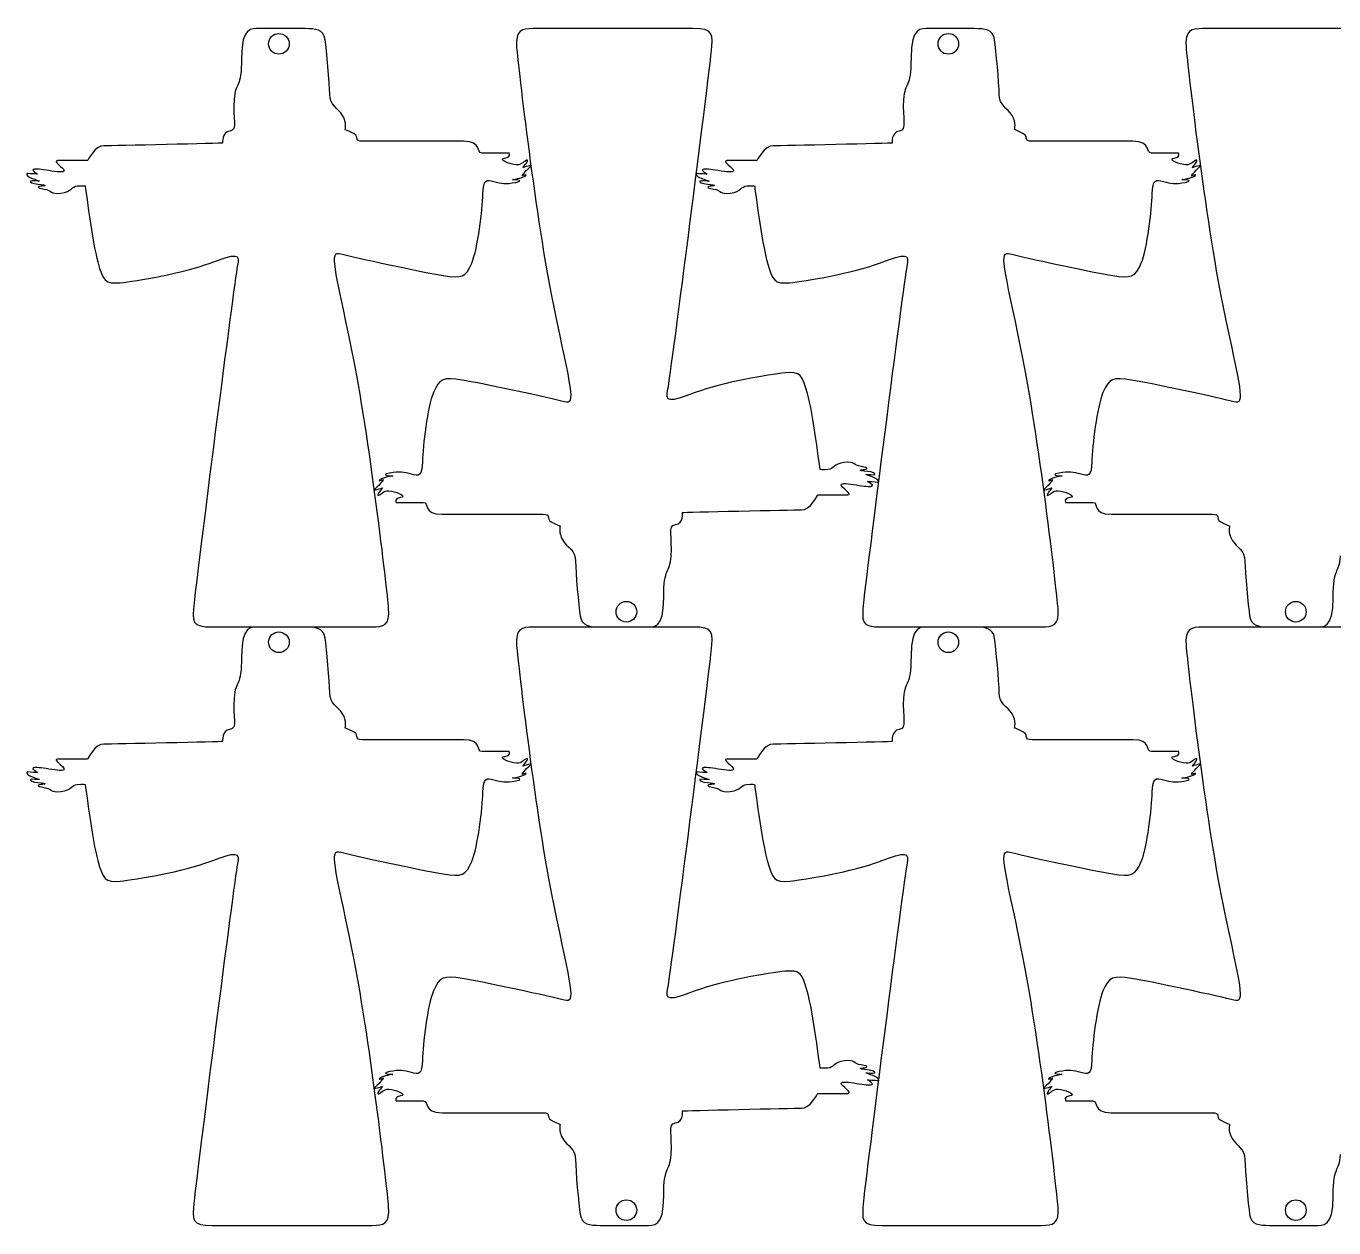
# Model space of a CAD drawing. Extents: x -1 to 3386, y 281 to 1704.
# Drawn here: x -1 to 1547, y 281 to 1704 of the extents above; entities that cross this region are included whole.
import ezdxf

# ---------------------------------------------------------------- set-up
doc = ezdxf.new("R2010")
doc.units = 0
doc.layers.add('H0108_Printing_16_02', color=7, linetype='CONTINUOUS')

msp = doc.modelspace()

# ---------------------------------------------------------------- linework, layer by layer
at = {"layer": 'H0108_Printing_16_02', "color": 1}
for points in [[(329.476292, 1700.610757), (275.837293, 1700.610757)], [(788.45738, 1700.664657), (599.663385, 1700.664657)], [(1121.717872, 1700.610757), (1068.078873, 1700.610757)], [(1580.69906, 1700.664657), (1391.905065, 1700.664657)], [(516.863287, 1567.274761), (397.47629, 1567.274761)], [(1309.104867, 1567.274761), (1189.71787, 1567.274761)], [(570.924286, 1553.194761), (538.825287, 1553.194761)], [(1363.165866, 1553.194761), (1331.066867, 1553.194761)], [(71.837298, 1544.323761), (36.359299, 1544.323761)], [(864.078878, 1544.323761), (828.600879, 1544.323761)], [(936.283377, 1148.594671), (971.761376, 1148.594671)], [(437.196389, 1139.723672), (469.295388, 1139.723672)], [(1229.437069, 1139.723672), (1261.537068, 1139.723672)], [(491.257388, 1125.643672), (610.644385, 1125.643672)], [(1283.499068, 1125.643672), (1402.886065, 1125.643672)], [(219.663295, 992.253775), (408.45729, 992.253775)], [(329.476292, 992.199275), (275.837293, 992.199275)], [(788.45738, 992.253275), (599.663385, 992.253275)], [(678.644383, 992.307675), (732.283382, 992.307675)], [(1011.904875, 992.253775), (1200.69887, 992.253775)], [(1121.717872, 992.199275), (1068.078873, 992.199275)], [(1580.69906, 992.253275), (1391.905065, 992.253275)], [(1470.886063, 992.307675), (1524.525062, 992.307675)], [(516.863287, 858.863279), (397.47629, 858.863279)], [(1309.104867, 858.863279), (1189.71787, 858.863279)], [(71.837298, 835.912279), (36.359299, 835.912279)], [(570.924286, 844.783279), (538.825287, 844.783279)], [(864.078878, 835.912279), (828.600879, 835.912279)], [(1363.165866, 844.783279), (1331.066867, 844.783279)], [(936.283377, 440.183289), (971.761376, 440.183289)], [(437.196389, 431.312289), (469.295388, 431.312289)], [(1229.437069, 431.312289), (1261.537068, 431.312289)], [(491.257388, 417.23329), (610.644385, 417.23329)], [(1283.499068, 417.23329), (1402.886065, 417.23329)], [(219.663295, 283.842293), (408.45729, 283.842293)], [(678.644383, 283.896293), (732.283382, 283.896293)], [(1011.904875, 283.842293), (1200.69887, 283.842293)], [(1470.886063, 283.896293), (1524.525062, 283.896293)]]:
    msp.add_lwpolyline(points, dxfattribs=at)
for points in [[(298.428293, 1694.842758)], [(1090.669873, 1694.842758)], [(587.046285, 1535.896762)], [(1379.287866, 1535.896762)], [(421.075389, 1157.021671)], [(1213.31607, 1157.021671)], [(709.692382, 998.075675)], [(1501.934062, 998.075675)], [(298.428293, 986.431275)], [(1090.669873, 986.431275)], [(587.046285, 827.485279)], [(1379.287866, 827.485279)], [(421.075389, 448.610289)], [(1213.31607, 448.610289)], [(709.692382, 289.664293)], [(1501.934062, 289.664293)]]:
    msp.add_lwpolyline(points, close=True, dxfattribs=at)
for points in [[(275.837293, 1700.610757), (266.122293, 1700.610757), (254.296294, 1703.566757), (254.296294, 1665.973758)], [(1068.078873, 1700.610757), (1058.363874, 1700.610757), (1046.537874, 1703.566757), (1046.537874, 1665.973758)], [(286.208293, 1682.622758), (286.208293, 1689.371758), (291.679293, 1694.842758), (298.428293, 1694.842758)], [(298.428293, 1694.842758), (305.177292, 1694.842758), (310.648292, 1689.371758), (310.648292, 1682.622758)], [(353.128291, 1687.515758), (351.439291, 1699.765758), (341.724291, 1700.610757), (329.476292, 1700.610757)], [(358.619291, 1622.889759), (358.619291, 1636.405759), (354.818291, 1675.266758), (353.128291, 1687.515758)], [(599.663385, 1700.664657), (585.725385, 1700.664657), (578.123386, 1698.975658), (579.812386, 1678.277658)], [(809.99838, 1671.519658), (812.10938, 1695.173658), (813.37738, 1700.664657), (788.45738, 1700.664657)], [(1078.449873, 1682.622758), (1078.449873, 1689.371758), (1083.920873, 1694.842758), (1090.669873, 1694.842758)], [(1090.669873, 1694.842758), (1097.418873, 1694.842758), (1102.889872, 1689.371758), (1102.889872, 1682.622758)], [(1145.369871, 1687.515758), (1143.680871, 1699.765758), (1133.966872, 1700.610757), (1121.717872, 1700.610757)], [(1150.860871, 1622.889759), (1150.860871, 1636.405759), (1147.059871, 1675.266758), (1145.369871, 1687.515758)], [(1391.905065, 1700.664657), (1377.967066, 1700.664657), (1370.365066, 1698.975658), (1372.054066, 1678.277658)], [(298.428293, 1670.401758), (291.679293, 1670.401758), (286.208293, 1675.873758), (286.208293, 1682.622758)], [(310.648292, 1682.622758), (310.648292, 1675.873758), (305.177292, 1670.401758), (298.428293, 1670.401758)], [(579.812386, 1678.277658), (581.501385, 1657.580659), (602.619385, 1472.993663), (623.315384, 1372.886666)], [(758.892381, 1274.045668), (762.271381, 1290.096668), (807.88638, 1647.865659), (809.99838, 1671.519658)], [(1090.669873, 1670.401758), (1083.920873, 1670.401758), (1078.449873, 1675.873758), (1078.449873, 1682.622758)], [(1102.889872, 1682.622758), (1102.889872, 1675.873758), (1097.418873, 1670.401758), (1090.669873, 1670.401758)], [(1372.054066, 1678.277658), (1373.743066, 1657.580659), (1394.861065, 1472.993663), (1415.557065, 1372.886666)], [(254.296294, 1665.973758), (254.296294, 1628.380759), (247.116294, 1638.940759), (245.427294, 1616.55376)], [(1046.537874, 1665.973758), (1046.537874, 1628.380759), (1039.357874, 1638.940759), (1037.668874, 1616.55376)], [(245.427294, 1616.55376), (243.737294, 1594.16676), (250.073294, 1580.64976), (240.358294, 1579.382761)], [(373.824291, 1597.96776), (368.333291, 1606.83876), (358.619291, 1609.37276), (358.619291, 1622.889759)], [(1037.668874, 1616.55376), (1035.978874, 1594.16676), (1042.314874, 1580.64976), (1032.599874, 1579.382761)], [(1166.065871, 1597.96776), (1160.574871, 1606.83876), (1150.860871, 1609.37276), (1150.860871, 1622.889759)], [(376.780291, 1581.07276), (376.780291, 1581.07276), (379.314291, 1589.09776), (373.824291, 1597.96776)], [(1169.021871, 1581.07276), (1169.021871, 1581.07276), (1171.555871, 1589.09776), (1166.065871, 1597.96776)], [(240.358294, 1579.382761), (230.644294, 1578.115761), (231.911294, 1565.021761), (231.911294, 1565.021761)], [(387.33929, 1576.003761), (380.15929, 1580.22776), (376.780291, 1581.07276), (376.780291, 1581.07276)], [(1032.599874, 1579.382761), (1022.885874, 1578.115761), (1024.152874, 1565.021761), (1024.152874, 1565.021761)], [(1179.580871, 1576.003761), (1172.400871, 1580.22776), (1169.021871, 1581.07276), (1169.021871, 1581.07276)], [(231.911294, 1565.021761), (231.911294, 1565.021761), (101.402297, 1561.642761), (91.266298, 1562.064761)], [(397.47629, 1567.274761), (386.21329, 1567.274761), (394.51929, 1571.779761), (387.33929, 1576.003761)], [(538.825287, 1553.194761), (531.505287, 1553.194761), (539.388287, 1567.274761), (516.863287, 1567.274761)], [(1024.152874, 1565.021761), (1024.152874, 1565.021761), (893.643878, 1561.642761), (883.507878, 1562.064761)], [(1189.71787, 1567.274761), (1178.454871, 1567.274761), (1186.76087, 1571.779761), (1179.580871, 1576.003761)], [(1331.066867, 1553.194761), (1323.746867, 1553.194761), (1331.630867, 1567.274761), (1309.104867, 1567.274761)], [(91.266298, 1562.064761), (81.129298, 1562.486761), (71.837298, 1544.323761), (71.837298, 1544.323761)], [(565.856286, 1547.280761), (573.459286, 1548.125761), (570.924286, 1553.194761), (570.924286, 1553.194761)], [(883.507878, 1562.064761), (873.370878, 1562.486761), (864.078878, 1544.323761), (864.078878, 1544.323761)], [(1358.097866, 1547.280761), (1365.700866, 1548.125761), (1363.165866, 1553.194761), (1363.165866, 1553.194761)], [(7.7793, 1534.045762), (4.6823, 1533.482762), (12.9483, 1528.359762), (12.9483, 1528.359762)], [(26.222299, 1532.496762), (16.9303, 1534.186762), (10.8763, 1534.608762), (7.7793, 1534.045762)], [(44.384299, 1532.496762), (44.384299, 1529.962762), (35.514299, 1530.807762), (26.222299, 1532.496762)], [(36.359299, 1544.323761), (29.601299, 1544.323761), (44.384299, 1535.031762), (44.384299, 1532.496762)], [(576.556286, 1539.677762), (567.827286, 1541.367761), (558.254286, 1546.435761), (565.856286, 1547.280761)], [(591.479285, 1544.746761), (586.974285, 1542.775761), (585.285285, 1537.987762), (576.556286, 1539.677762)], [(586.130285, 1526.160762), (586.130285, 1526.160762), (589.763285, 1532.033762), (595.394285, 1536.539762)], [(587.046285, 1535.896762), (587.046285, 1535.896762), (595.985285, 1546.717761), (591.479285, 1544.746761)], [(595.394285, 1536.539762), (601.026285, 1541.044761), (587.046285, 1535.896762), (587.046285, 1535.896762)], [(800.02088, 1534.045762), (796.92388, 1533.482762), (805.18988, 1528.359762), (805.18988, 1528.359762)], [(818.46388, 1532.496762), (809.17188, 1534.186762), (803.11788, 1534.608762), (800.02088, 1534.045762)], [(836.625879, 1532.496762), (836.625879, 1529.962762), (827.755879, 1530.807762), (818.46388, 1532.496762)], [(828.600879, 1544.323761), (821.842879, 1544.323761), (836.625879, 1535.031762), (836.625879, 1532.496762)], [(1368.797866, 1539.677762), (1360.068866, 1541.367761), (1350.495866, 1546.435761), (1358.097866, 1547.280761)], [(1383.721865, 1544.746761), (1379.215866, 1542.775761), (1377.526866, 1537.987762), (1368.797866, 1539.677762)], [(1378.371866, 1526.160762), (1378.371866, 1526.160762), (1382.004865, 1532.033762), (1387.635865, 1536.539762)], [(1379.287866, 1535.896762), (1379.287866, 1535.896762), (1388.226865, 1546.717761), (1383.721865, 1544.746761)], [(1387.635865, 1536.539762), (1393.267865, 1541.044761), (1379.287866, 1535.896762), (1379.287866, 1535.896762)], [(1.3033, 1529.258762), (-0.6677, 1529.821762), (-0.3857, 1526.160762), (3.8373, 1524.471762)], [(12.9483, 1528.359762), (12.9483, 1528.359762), (3.2743, 1528.695762), (1.3033, 1529.258762)], [(6.3713, 1520.528762), (2.7113, 1520.810762), (3.8373, 1517.994762), (9.1873, 1517.149762)], [(3.8373, 1524.471762), (8.0613, 1522.781762), (11.1583, 1521.655762), (14.5373, 1520.528762)], [(14.5373, 1520.528762), (17.9163, 1519.402762), (10.0323, 1520.247762), (6.3713, 1520.528762)], [(9.1873, 1517.149762), (14.5373, 1516.305762), (21.013299, 1515.460762), (21.013299, 1515.460762)], [(539.811287, 1504.618762), (540.233286, 1522.359762), (544.035286, 1522.359762), (552.904286, 1519.824762)], [(552.904286, 1519.824762), (561.773286, 1517.290762), (566.496286, 1516.279762), (578.972286, 1518.647762)], [(574.867286, 1521.936762), (574.867286, 1521.936762), (586.276285, 1523.459762), (589.706285, 1525.987762)], [(578.972286, 1518.647762), (591.541285, 1521.032762), (574.867286, 1521.936762), (574.867286, 1521.936762)], [(589.706285, 1525.987762), (594.108285, 1529.231762), (586.130285, 1526.160762), (586.130285, 1526.160762)], [(793.54488, 1529.258762), (791.57388, 1529.821762), (791.85588, 1526.160762), (796.07888, 1524.471762)], [(805.18988, 1528.359762), (805.18988, 1528.359762), (795.51588, 1528.695762), (793.54488, 1529.258762)], [(798.61288, 1520.528762), (794.95288, 1520.810762), (796.07888, 1517.994762), (801.42888, 1517.149762)], [(796.07888, 1524.471762), (800.30288, 1522.781762), (803.39988, 1521.655762), (806.77888, 1520.528762)], [(806.77888, 1520.528762), (810.15788, 1519.402762), (802.27388, 1520.247762), (798.61288, 1520.528762)], [(801.42888, 1517.149762), (806.77888, 1516.305762), (813.25488, 1515.460762), (813.25488, 1515.460762)], [(1332.052867, 1504.618762), (1332.474867, 1522.359762), (1336.276867, 1522.359762), (1345.145866, 1519.824762)], [(1345.145866, 1519.824762), (1354.014866, 1517.290762), (1358.737866, 1516.279762), (1371.213866, 1518.647762)], [(1367.108866, 1521.936762), (1367.108866, 1521.936762), (1378.517866, 1523.459762), (1381.947865, 1525.987762)], [(1371.213866, 1518.647762), (1383.782865, 1521.032762), (1367.108866, 1521.936762), (1367.108866, 1521.936762)], [(1381.947865, 1525.987762), (1386.349865, 1529.231762), (1378.371866, 1526.160762), (1378.371866, 1526.160762)], [(18.3333, 1514.230762), (13.2653, 1514.230762), (10.3823, 1512.126762), (20.519299, 1510.718762)], [(21.013299, 1515.460762), (21.013299, 1515.460762), (23.401299, 1514.230762), (18.3333, 1514.230762)], [(20.519299, 1510.718762), (30.655299, 1509.310762), (27.208299, 1504.196762), (40.442299, 1505.885762)], [(40.442299, 1505.885762), (53.676299, 1507.575762), (53.112299, 1514.052762), (59.870299, 1514.333762)], [(59.870299, 1514.333762), (66.628298, 1514.615762), (69.162298, 1514.333762), (69.162298, 1514.333762)], [(69.162298, 1514.333762), (69.162298, 1514.333762), (77.750298, 1446.750764), (84.086298, 1424.363764)], [(526.718287, 1423.096764), (533.898287, 1439.992764), (539.388287, 1486.878763), (539.811287, 1504.618762)], [(810.57488, 1514.230762), (805.50688, 1514.230762), (802.62388, 1512.126762), (812.76088, 1510.718762)], [(813.25488, 1515.460762), (813.25488, 1515.460762), (815.64288, 1514.230762), (810.57488, 1514.230762)], [(812.76088, 1510.718762), (822.896879, 1509.310762), (819.44988, 1504.196762), (832.683879, 1505.885762)], [(832.683879, 1505.885762), (845.917879, 1507.575762), (845.353879, 1514.052762), (852.111879, 1514.333762)], [(852.111879, 1514.333762), (858.869879, 1514.615762), (861.403878, 1514.333762), (861.403878, 1514.333762)], [(861.403878, 1514.333762), (861.403878, 1514.333762), (869.991878, 1446.750764), (876.327878, 1424.363764)], [(1318.959867, 1423.096764), (1326.139867, 1439.992764), (1331.630867, 1486.878763), (1332.052867, 1504.618762)], [(84.086298, 1424.363764), (90.421298, 1401.976765), (92.533298, 1398.175765), (110.694297, 1399.864765)], [(217.129295, 1423.096764), (248.806294, 1434.923764), (252.607294, 1434.923764), (249.228294, 1418.872765)], [(384.80529, 1320.031767), (364.110291, 1420.139764), (357.774291, 1437.880764), (371.712291, 1434.078764)], [(371.712291, 1434.078764), (385.65029, 1430.277764), (470.966288, 1411.691765), (492.929288, 1408.312765)], [(876.327878, 1424.363764), (882.662878, 1401.976765), (884.774878, 1398.175765), (902.935877, 1399.864765)], [(1009.370875, 1423.096764), (1041.047874, 1434.923764), (1044.848874, 1434.923764), (1041.469874, 1418.872765)], [(1177.046871, 1320.031767), (1156.351871, 1420.139764), (1150.015871, 1437.880764), (1163.953871, 1434.078764)], [(1163.953871, 1434.078764), (1177.891871, 1430.277764), (1263.207868, 1411.691765), (1285.170868, 1408.312765)], [(110.694297, 1399.864765), (128.856297, 1401.554765), (185.452295, 1411.269765), (217.129295, 1423.096764)], [(249.228294, 1418.872765), (245.849294, 1402.821765), (200.234295, 1045.052774), (198.123295, 1021.398774)], [(492.929288, 1408.312765), (514.892287, 1404.933765), (519.538287, 1406.200765), (526.718287, 1423.096764)], [(902.935877, 1399.864765), (921.097877, 1401.554765), (977.693876, 1411.269765), (1009.370875, 1423.096764)], [(1041.469874, 1418.872765), (1038.090874, 1402.821765), (992.475875, 1045.052774), (990.364875, 1021.398774)], [(1285.170868, 1408.312765), (1307.133867, 1404.933765), (1311.779867, 1406.200765), (1318.959867, 1423.096764)], [(623.315384, 1372.886666), (644.010384, 1272.778668), (650.346384, 1255.037669), (636.408384, 1258.839669)], [(1415.557065, 1372.886666), (1436.252064, 1272.778668), (1442.588064, 1255.037669), (1428.650064, 1258.839669)], [(428.308289, 1014.640775), (426.619289, 1035.337774), (405.50129, 1219.92477), (384.80529, 1320.031767)], [(1220.549869, 1014.640775), (1218.86087, 1035.337774), (1197.74287, 1219.92477), (1177.046871, 1320.031767)], [(515.191387, 1284.605668), (493.228388, 1287.984668), (488.582388, 1286.717668), (481.402388, 1269.821668)], [(636.408384, 1258.839669), (622.470384, 1262.640668), (537.154387, 1281.226668), (515.191387, 1284.605668)], [(897.426378, 1293.053668), (879.264378, 1291.363668), (822.668379, 1281.648668), (790.99138, 1269.821668)], [(924.034377, 1268.554668), (917.699377, 1290.941668), (915.587377, 1294.742668), (897.426378, 1293.053668)], [(1307.433067, 1284.605668), (1285.470068, 1287.984668), (1280.824068, 1286.717668), (1273.644068, 1269.821668)], [(1428.650064, 1258.839669), (1414.712065, 1262.640668), (1329.396067, 1281.226668), (1307.433067, 1284.605668)], [(481.402388, 1269.821668), (474.222388, 1252.925669), (468.732388, 1206.03967), (468.309388, 1188.29967)], [(790.99138, 1269.821668), (759.314381, 1257.994669), (755.513381, 1257.994669), (758.892381, 1274.045668)], [(1273.644068, 1269.821668), (1266.464068, 1252.925669), (1260.973068, 1206.03967), (1260.551068, 1188.29967)], [(938.958377, 1178.584671), (938.958377, 1178.584671), (930.370377, 1246.167669), (924.034377, 1268.554668)], [(455.216389, 1173.093671), (446.347389, 1175.627671), (441.624389, 1176.638671), (429.148389, 1174.270671)], [(468.309388, 1188.29967), (467.887388, 1170.558671), (464.086388, 1170.558671), (455.216389, 1173.093671)], [(948.250376, 1178.584671), (941.492376, 1178.302671), (938.958377, 1178.584671), (938.958377, 1178.584671)], [(967.678376, 1187.03267), (954.444376, 1185.34267), (955.008376, 1178.865671), (948.250376, 1178.584671)], [(987.601375, 1182.20067), (977.465376, 1183.60767), (980.912375, 1188.72167), (967.678376, 1187.03267)], [(987.107375, 1177.457671), (987.107375, 1177.457671), (984.719375, 1178.687671), (989.787375, 1178.687671)], [(998.933375, 1175.768671), (993.583375, 1176.612671), (987.107375, 1177.457671), (987.107375, 1177.457671)], [(989.787375, 1178.687671), (994.855375, 1178.687671), (997.738375, 1180.79267), (987.601375, 1182.20067)], [(1247.458069, 1173.093671), (1238.588069, 1175.627671), (1233.866069, 1176.638671), (1221.390069, 1174.270671)], [(1260.551068, 1188.29967), (1260.129068, 1170.558671), (1256.327069, 1170.558671), (1247.458069, 1173.093671)], [(421.991389, 1166.757671), (421.991389, 1166.757671), (418.35739, 1160.884671), (412.72639, 1156.378671)], [(418.41439, 1166.930671), (414.01239, 1163.686671), (421.991389, 1166.757671), (421.991389, 1166.757671)], [(429.148389, 1174.270671), (416.57939, 1171.885671), (433.253389, 1170.981671), (433.253389, 1170.981671)], [(433.253389, 1170.981671), (433.253389, 1170.981671), (421.844389, 1169.458671), (418.41439, 1166.930671)], [(963.736376, 1160.421671), (963.736376, 1162.955671), (972.606376, 1162.110671), (981.898375, 1160.421671)], [(993.583375, 1172.389671), (990.204375, 1173.515671), (998.088375, 1172.670671), (1001.749375, 1172.389671)], [(1004.283375, 1168.446671), (1000.059375, 1170.136671), (996.962375, 1171.262671), (993.583375, 1172.389671)], [(1000.341375, 1158.872671), (1003.438375, 1159.435671), (995.173375, 1164.558671), (995.173375, 1164.558671)], [(995.173375, 1164.558671), (995.173375, 1164.558671), (1004.846375, 1164.222671), (1006.817375, 1163.659671)], [(1001.749375, 1172.389671), (1005.409375, 1172.107671), (1004.283375, 1174.923671), (998.933375, 1175.768671)], [(1006.817375, 1163.659671), (1008.788375, 1163.096671), (1008.506375, 1166.757671), (1004.283375, 1168.446671)], [(1214.23207, 1166.757671), (1214.23207, 1166.757671), (1210.59907, 1160.884671), (1204.96807, 1156.378671)], [(1210.65607, 1166.930671), (1206.25407, 1163.686671), (1214.23207, 1166.757671), (1214.23207, 1166.757671)], [(1221.390069, 1174.270671), (1208.82107, 1171.885671), (1225.495069, 1170.981671), (1225.495069, 1170.981671)], [(1225.495069, 1170.981671), (1225.495069, 1170.981671), (1214.08607, 1169.458671), (1210.65607, 1166.930671)], [(412.72639, 1156.378671), (407.09439, 1151.873671), (421.075389, 1157.021671), (421.075389, 1157.021671)], [(421.075389, 1157.021671), (421.075389, 1157.021671), (412.13539, 1146.200671), (416.64139, 1148.171671)], [(416.64139, 1148.171671), (421.146389, 1150.143671), (422.835389, 1154.930671), (431.564389, 1153.240671)], [(431.564389, 1153.240671), (440.293389, 1151.550671), (449.866389, 1146.482671), (442.264389, 1145.637671)], [(442.264389, 1145.637671), (434.661389, 1144.792671), (437.196389, 1139.723672), (437.196389, 1139.723672)], [(916.854377, 1130.853672), (926.991377, 1130.431672), (936.283377, 1148.594671), (936.283377, 1148.594671)], [(971.761376, 1148.594671), (978.519376, 1148.594671), (963.736376, 1157.886671), (963.736376, 1160.421671)], [(981.898375, 1160.421671), (991.190375, 1158.731671), (997.244375, 1158.309671), (1000.341375, 1158.872671)], [(1204.96807, 1156.378671), (1199.33607, 1151.873671), (1213.31607, 1157.021671), (1213.31607, 1157.021671)], [(1213.31607, 1157.021671), (1213.31607, 1157.021671), (1204.37707, 1146.200671), (1208.88207, 1148.171671)], [(1208.88207, 1148.171671), (1213.38807, 1150.143671), (1215.07707, 1154.930671), (1223.806069, 1153.240671)], [(1223.806069, 1153.240671), (1232.535069, 1151.550671), (1242.108069, 1146.482671), (1234.506069, 1145.637671)], [(1234.506069, 1145.637671), (1226.903069, 1144.792671), (1229.437069, 1139.723672), (1229.437069, 1139.723672)], [(469.295388, 1139.723672), (476.616388, 1139.723672), (468.732388, 1125.643672), (491.257388, 1125.643672)], [(776.209381, 1127.896672), (776.209381, 1127.896672), (906.718377, 1131.276672), (916.854377, 1130.853672)], [(1261.537068, 1139.723672), (1268.857068, 1139.723672), (1260.973068, 1125.643672), (1283.499068, 1125.643672)], [(610.644385, 1125.643672), (621.907384, 1125.643672), (613.601385, 1121.138672), (620.781384, 1116.914672)], [(620.781384, 1116.914672), (627.961384, 1112.690672), (631.340384, 1111.845672), (631.340384, 1111.845672)], [(767.762381, 1113.535672), (777.476381, 1114.802672), (776.209381, 1127.896672), (776.209381, 1127.896672)], [(1402.886065, 1125.643672), (1414.149065, 1125.643672), (1405.843065, 1121.138672), (1413.023065, 1116.914672)], [(1413.023065, 1116.914672), (1420.203064, 1112.690672), (1423.582064, 1111.845672), (1423.582064, 1111.845672)], [(631.340384, 1111.845672), (631.340384, 1111.845672), (628.806384, 1103.820672), (634.296384, 1094.950673)], [(762.693381, 1076.364673), (764.383381, 1098.751673), (758.047381, 1112.268672), (767.762381, 1113.535672)], [(1423.582064, 1111.845672), (1423.582064, 1111.845672), (1421.048064, 1103.820672), (1426.538064, 1094.950673)], [(634.296384, 1094.950673), (639.787384, 1086.079673), (649.501384, 1083.545673), (649.501384, 1070.028673)], [(1426.538064, 1094.950673), (1432.029064, 1086.079673), (1441.743064, 1083.545673), (1441.743064, 1070.028673)], [(649.501384, 1070.028673), (649.501384, 1056.512674), (653.302384, 1017.651675), (654.992384, 1005.402675)], [(753.824381, 1026.944674), (753.824381, 1064.537673), (761.004381, 1053.977674), (762.693381, 1076.364673)], [(1441.743064, 1070.028673), (1441.743064, 1056.512674), (1445.544064, 1017.651675), (1447.234064, 1005.402675)], [(1546.066061, 1026.944674), (1546.066061, 1064.537673), (1553.246061, 1053.977674), (1554.935061, 1076.364673)], [(697.472383, 1010.295675), (697.472383, 1017.044675), (702.943382, 1022.516674), (709.692382, 1022.516674)], [(709.692382, 1022.516674), (716.441382, 1022.516674), (721.912382, 1017.044675), (721.912382, 1010.295675)], [(732.283382, 992.307675), (741.998381, 992.307675), (753.824381, 989.351675), (753.824381, 1026.944674)], [(1489.714063, 1010.295675), (1489.714063, 1017.044675), (1495.185063, 1022.516674), (1501.934062, 1022.516674)], [(1501.934062, 1022.516674), (1508.683062, 1022.516674), (1514.154062, 1017.044675), (1514.154062, 1010.295675)], [(1524.525062, 992.307675), (1534.240062, 992.307675), (1546.066061, 989.351675), (1546.066061, 1026.944674)], [(198.123295, 1021.398774), (196.011295, 997.744775), (194.744295, 992.253775), (219.663295, 992.253775)], [(408.45729, 992.253775), (422.395289, 992.253775), (429.997289, 993.942775), (428.308289, 1014.640775)], [(709.692382, 998.075675), (702.943382, 998.075675), (697.472383, 1003.546675), (697.472383, 1010.295675)], [(721.912382, 1010.295675), (721.912382, 1003.546675), (716.441382, 998.075675), (709.692382, 998.075675)], [(990.364875, 1021.398774), (988.252875, 997.744775), (986.985875, 992.253775), (1011.904875, 992.253775)], [(1200.69887, 992.253775), (1214.63687, 992.253775), (1222.238869, 993.942775), (1220.549869, 1014.640775)], [(1501.934062, 998.075675), (1495.185063, 998.075675), (1489.714063, 1003.546675), (1489.714063, 1010.295675)], [(1514.154062, 1010.295675), (1514.154062, 1003.546675), (1508.683062, 998.075675), (1501.934062, 998.075675)], [(275.837293, 992.199275), (266.122293, 992.199275), (254.296294, 995.155275), (254.296294, 957.562276)], [(353.128291, 979.104276), (351.439291, 991.354275), (341.724291, 992.199275), (329.476292, 992.199275)], [(599.663385, 992.253275), (585.725385, 992.253275), (578.123386, 990.564275), (579.812386, 969.866276)], [(654.992384, 1005.402675), (656.681384, 993.152675), (666.396383, 992.307675), (678.644383, 992.307675)], [(809.99838, 963.108276), (812.10938, 986.762275), (813.37738, 992.253275), (788.45738, 992.253275)], [(1068.078873, 992.199275), (1058.363874, 992.199275), (1046.537874, 995.155275), (1046.537874, 957.562276)], [(1145.369871, 979.104276), (1143.680871, 991.354275), (1133.966872, 992.199275), (1121.717872, 992.199275)], [(1391.905065, 992.253275), (1377.967066, 992.253275), (1370.365066, 990.564275), (1372.054066, 969.866276)], [(1447.234064, 1005.402675), (1448.923064, 993.152675), (1458.637064, 992.307675), (1470.886063, 992.307675)], [(286.208293, 974.211276), (286.208293, 980.960275), (291.679293, 986.431275), (298.428293, 986.431275)], [(298.428293, 986.431275), (305.177292, 986.431275), (310.648292, 980.960275), (310.648292, 974.211276)], [(358.619291, 914.478277), (358.619291, 927.995277), (354.818291, 966.855276), (353.128291, 979.104276)], [(1078.449873, 974.211276), (1078.449873, 980.960275), (1083.920873, 986.431275), (1090.669873, 986.431275)], [(1090.669873, 986.431275), (1097.418873, 986.431275), (1102.889872, 980.960275), (1102.889872, 974.211276)], [(1150.860871, 914.478277), (1150.860871, 927.995277), (1147.059871, 966.855276), (1145.369871, 979.104276)], [(298.428293, 961.990276), (291.679293, 961.990276), (286.208293, 967.462276), (286.208293, 974.211276)], [(310.648292, 974.211276), (310.648292, 967.462276), (305.177292, 961.990276), (298.428293, 961.990276)], [(579.812386, 969.866276), (581.501385, 949.169276), (602.619385, 764.582281), (623.315384, 664.475283)], [(758.892381, 565.634286), (762.271381, 581.685285), (807.88638, 939.454277), (809.99838, 963.108276)], [(1090.669873, 961.990276), (1083.920873, 961.990276), (1078.449873, 967.462276), (1078.449873, 974.211276)], [(1102.889872, 974.211276), (1102.889872, 967.462276), (1097.418873, 961.990276), (1090.669873, 961.990276)], [(1372.054066, 969.866276), (1373.743066, 949.169276), (1394.861065, 764.582281), (1415.557065, 664.475283)], [(254.296294, 957.562276), (254.296294, 919.969277), (247.116294, 930.529277), (245.427294, 908.142277)], [(1046.537874, 957.562276), (1046.537874, 919.969277), (1039.357874, 930.529277), (1037.668874, 908.142277)], [(373.824291, 889.557278), (368.333291, 898.427278), (358.619291, 900.961277), (358.619291, 914.478277)], [(1166.065871, 889.557278), (1160.574871, 898.427278), (1150.860871, 900.961277), (1150.860871, 914.478277)], [(245.427294, 908.142277), (243.737294, 885.755278), (250.073294, 872.238278), (240.358294, 870.971278)], [(1037.668874, 908.142277), (1035.978874, 885.755278), (1042.314874, 872.238278), (1032.599874, 870.971278)], [(376.780291, 872.661278), (376.780291, 872.661278), (379.314291, 880.686278), (373.824291, 889.557278)], [(1169.021871, 872.661278), (1169.021871, 872.661278), (1171.555871, 880.686278), (1166.065871, 889.557278)], [(240.358294, 870.971278), (230.644294, 869.704278), (231.911294, 856.610279), (231.911294, 856.610279)], [(387.33929, 867.592278), (380.15929, 871.816278), (376.780291, 872.661278), (376.780291, 872.661278)], [(397.47629, 858.863279), (386.21329, 858.863279), (394.51929, 863.368278), (387.33929, 867.592278)], [(1032.599874, 870.971278), (1022.885874, 869.704278), (1024.152874, 856.610279), (1024.152874, 856.610279)], [(1179.580871, 867.592278), (1172.400871, 871.816278), (1169.021871, 872.661278), (1169.021871, 872.661278)], [(1189.71787, 858.863279), (1178.454871, 858.863279), (1186.76087, 863.368278), (1179.580871, 867.592278)], [(91.266298, 853.653279), (81.129298, 854.075279), (71.837298, 835.912279), (71.837298, 835.912279)], [(231.911294, 856.610279), (231.911294, 856.610279), (101.402297, 853.231279), (91.266298, 853.653279)], [(538.825287, 844.783279), (531.505287, 844.783279), (539.388287, 858.863279), (516.863287, 858.863279)], [(883.507878, 853.653279), (873.370878, 854.075279), (864.078878, 835.912279), (864.078878, 835.912279)], [(1024.152874, 856.610279), (1024.152874, 856.610279), (893.643878, 853.231279), (883.507878, 853.653279)], [(1331.066867, 844.783279), (1323.746867, 844.783279), (1331.630867, 858.863279), (1309.104867, 858.863279)], [(36.359299, 835.912279), (29.601299, 835.912279), (44.384299, 826.620279), (44.384299, 824.085279)], [(576.556286, 831.266279), (567.827286, 832.956279), (558.254286, 838.024279), (565.856286, 838.869279)], [(565.856286, 838.869279), (573.459286, 839.714279), (570.924286, 844.783279), (570.924286, 844.783279)], [(591.479285, 836.335279), (586.974285, 834.364279), (585.285285, 829.576279), (576.556286, 831.266279)], [(587.046285, 827.485279), (587.046285, 827.485279), (595.985285, 838.306279), (591.479285, 836.335279)], [(828.600879, 835.912279), (821.842879, 835.912279), (836.625879, 826.620279), (836.625879, 824.085279)], [(1368.797866, 831.266279), (1360.068866, 832.956279), (1350.495866, 838.024279), (1358.097866, 838.869279)], [(1358.097866, 838.869279), (1365.700866, 839.714279), (1363.165866, 844.783279), (1363.165866, 844.783279)], [(1383.721865, 836.335279), (1379.215866, 834.364279), (1377.526866, 829.576279), (1368.797866, 831.266279)], [(1379.287866, 827.485279), (1379.287866, 827.485279), (1388.226865, 838.306279), (1383.721865, 836.335279)], [(1.3033, 820.847279), (-0.6677, 821.410279), (-0.3857, 817.74928), (3.8373, 816.06028)], [(12.9483, 819.94828), (12.9483, 819.94828), (3.2743, 820.284279), (1.3033, 820.847279)], [(7.7793, 825.634279), (4.6823, 825.071279), (12.9483, 819.94828), (12.9483, 819.94828)], [(26.222299, 824.085279), (16.9303, 825.775279), (10.8763, 826.197279), (7.7793, 825.634279)], [(44.384299, 824.085279), (44.384299, 821.551279), (35.514299, 822.396279), (26.222299, 824.085279)], [(586.130285, 817.74928), (586.130285, 817.74928), (589.763285, 823.622279), (595.394285, 828.128279)], [(589.706285, 817.57628), (594.108285, 820.820279), (586.130285, 817.74928), (586.130285, 817.74928)], [(595.394285, 828.128279), (601.026285, 832.633279), (587.046285, 827.485279), (587.046285, 827.485279)], [(793.54488, 820.847279), (791.57388, 821.410279), (791.85588, 817.74928), (796.07888, 816.06028)], [(805.18988, 819.94828), (805.18988, 819.94828), (795.51588, 820.284279), (793.54488, 820.847279)], [(800.02088, 825.634279), (796.92388, 825.071279), (805.18988, 819.94828), (805.18988, 819.94828)], [(818.46388, 824.085279), (809.17188, 825.775279), (803.11788, 826.197279), (800.02088, 825.634279)], [(836.625879, 824.085279), (836.625879, 821.551279), (827.755879, 822.396279), (818.46388, 824.085279)], [(1378.371866, 817.74928), (1378.371866, 817.74928), (1382.004865, 823.622279), (1387.635865, 828.128279)], [(1381.947865, 817.57628), (1386.349865, 820.820279), (1378.371866, 817.74928), (1378.371866, 817.74928)], [(1387.635865, 828.128279), (1393.267865, 832.633279), (1379.287866, 827.485279), (1379.287866, 827.485279)], [(6.3713, 812.11728), (2.7113, 812.39928), (3.8373, 809.58328), (9.1873, 808.73828)], [(3.8373, 816.06028), (8.0613, 814.37028), (11.1583, 813.24428), (14.5373, 812.11728)], [(14.5373, 812.11728), (17.9163, 810.99128), (10.0323, 811.83628), (6.3713, 812.11728)], [(9.1873, 808.73828), (14.5373, 807.89428), (21.013299, 807.04928), (21.013299, 807.04928)], [(18.3333, 805.81928), (13.2653, 805.81928), (10.3823, 803.71528), (20.519299, 802.30728)], [(21.013299, 807.04928), (21.013299, 807.04928), (23.401299, 805.81928), (18.3333, 805.81928)], [(40.442299, 797.47428), (53.676299, 799.16428), (53.112299, 805.64128), (59.870299, 805.92228)], [(59.870299, 805.92228), (66.628298, 806.20428), (69.162298, 805.92228), (69.162298, 805.92228)], [(69.162298, 805.92228), (69.162298, 805.92228), (77.750298, 738.339282), (84.086298, 715.952282)], [(539.811287, 796.20728), (540.233286, 813.94828), (544.035286, 813.94828), (552.904286, 811.41328)], [(552.904286, 811.41328), (561.773286, 808.87928), (566.496286, 807.86828), (578.972286, 810.23628)], [(574.867286, 813.52528), (574.867286, 813.52528), (586.276285, 815.04828), (589.706285, 817.57628)], [(578.972286, 810.23628), (591.541285, 812.62128), (574.867286, 813.52528), (574.867286, 813.52528)], [(798.61288, 812.11728), (794.95288, 812.39928), (796.07888, 809.58328), (801.42888, 808.73828)], [(796.07888, 816.06028), (800.30288, 814.37028), (803.39988, 813.24428), (806.77888, 812.11728)], [(806.77888, 812.11728), (810.15788, 810.99128), (802.27388, 811.83628), (798.61288, 812.11728)], [(801.42888, 808.73828), (806.77888, 807.89428), (813.25488, 807.04928), (813.25488, 807.04928)], [(810.57488, 805.81928), (805.50688, 805.81928), (802.62388, 803.71528), (812.76088, 802.30728)], [(813.25488, 807.04928), (813.25488, 807.04928), (815.64288, 805.81928), (810.57488, 805.81928)], [(832.683879, 797.47428), (845.917879, 799.16428), (845.353879, 805.64128), (852.111879, 805.92228)], [(852.111879, 805.92228), (858.869879, 806.20428), (861.403878, 805.92228), (861.403878, 805.92228)], [(861.403878, 805.92228), (861.403878, 805.92228), (869.991878, 738.339282), (876.327878, 715.952282)], [(1332.052867, 796.20728), (1332.474867, 813.94828), (1336.276867, 813.94828), (1345.145866, 811.41328)], [(1345.145866, 811.41328), (1354.014866, 808.87928), (1358.737866, 807.86828), (1371.213866, 810.23628)], [(1367.108866, 813.52528), (1367.108866, 813.52528), (1378.517866, 815.04828), (1381.947865, 817.57628)], [(1371.213866, 810.23628), (1383.782865, 812.62128), (1367.108866, 813.52528), (1367.108866, 813.52528)], [(20.519299, 802.30728), (30.655299, 800.89928), (27.208299, 795.78528), (40.442299, 797.47428)], [(526.718287, 714.685282), (533.898287, 731.581282), (539.388287, 778.467281), (539.811287, 796.20728)], [(812.76088, 802.30728), (822.896879, 800.89928), (819.44988, 795.78528), (832.683879, 797.47428)], [(1318.959867, 714.685282), (1326.139867, 731.581282), (1331.630867, 778.467281), (1332.052867, 796.20728)], [(384.80529, 611.621285), (364.110291, 711.728282), (357.774291, 729.469282), (371.712291, 725.667282)], [(1177.046871, 611.621285), (1156.351871, 711.728282), (1150.015871, 729.469282), (1163.953871, 725.667282)], [(84.086298, 715.952282), (90.421298, 693.565283), (92.533298, 689.764283), (110.694297, 691.453283)], [(110.694297, 691.453283), (128.856297, 693.143283), (185.452295, 702.858282), (217.129295, 714.685282)], [(217.129295, 714.685282), (248.806294, 726.512282), (252.607294, 726.512282), (249.228294, 710.461282)], [(371.712291, 725.667282), (385.65029, 721.866282), (470.966288, 703.280282), (492.929288, 699.901283)], [(492.929288, 699.901283), (514.892287, 696.522283), (519.538287, 697.789283), (526.718287, 714.685282)], [(876.327878, 715.952282), (882.662878, 693.565283), (884.774878, 689.764283), (902.935877, 691.453283)], [(902.935877, 691.453283), (921.097877, 693.143283), (977.693876, 702.858282), (1009.370875, 714.685282)], [(1009.370875, 714.685282), (1041.047874, 726.512282), (1044.848874, 726.512282), (1041.469874, 710.461282)], [(1163.953871, 725.667282), (1177.891871, 721.866282), (1263.207868, 703.280282), (1285.170868, 699.901283)], [(1285.170868, 699.901283), (1307.133867, 696.522283), (1311.779867, 697.789283), (1318.959867, 714.685282)], [(249.228294, 710.461282), (245.849294, 694.410283), (200.234295, 336.641292), (198.123295, 312.987292)], [(1041.469874, 710.461282), (1038.090874, 694.410283), (992.475875, 336.641292), (990.364875, 312.987292)], [(623.315384, 664.475283), (644.010384, 564.367286), (650.346384, 546.626286), (636.408384, 550.428286)], [(1415.557065, 664.475283), (1436.252064, 564.367286), (1442.588064, 546.626286), (1428.650064, 550.428286)], [(428.308289, 306.229292), (426.619289, 326.926292), (405.50129, 511.513287), (384.80529, 611.621285)], [(1220.549869, 306.229292), (1218.86087, 326.926292), (1197.74287, 511.513287), (1177.046871, 611.621285)], [(515.191387, 576.194286), (493.228388, 579.573286), (488.582388, 578.306286), (481.402388, 561.410286)], [(636.408384, 550.428286), (622.470384, 554.229286), (537.154387, 572.815286), (515.191387, 576.194286)], [(897.426378, 584.642285), (879.264378, 582.952285), (822.668379, 573.237286), (790.99138, 561.410286)], [(924.034377, 560.143286), (917.699377, 582.530285), (915.587377, 586.331285), (897.426378, 584.642285)], [(1307.433067, 576.194286), (1285.470068, 579.573286), (1280.824068, 578.306286), (1273.644068, 561.410286)], [(1428.650064, 550.428286), (1414.712065, 554.229286), (1329.396067, 572.815286), (1307.433067, 576.194286)], [(481.402388, 561.410286), (474.222388, 544.514286), (468.732388, 497.628288), (468.309388, 479.888288)], [(790.99138, 561.410286), (759.314381, 549.583286), (755.513381, 549.583286), (758.892381, 565.634286)], [(938.958377, 470.173288), (938.958377, 470.173288), (930.370377, 537.756287), (924.034377, 560.143286)], [(1273.644068, 561.410286), (1266.464068, 544.514286), (1260.973068, 497.628288), (1260.551068, 479.888288)], [(468.309388, 479.888288), (467.887388, 462.147288), (464.086388, 462.147288), (455.216389, 464.682288)], [(987.601375, 473.788288), (977.465376, 475.196288), (980.912375, 480.310288), (967.678376, 478.621288)], [(1260.551068, 479.888288), (1260.129068, 462.147288), (1256.327069, 462.147288), (1247.458069, 464.682288)], [(429.148389, 465.859288), (416.57939, 463.474288), (433.253389, 462.570288), (433.253389, 462.570288)], [(455.216389, 464.682288), (446.347389, 467.216288), (441.624389, 468.227288), (429.148389, 465.859288)], [(948.250376, 470.173288), (941.492376, 469.891288), (938.958377, 470.173288), (938.958377, 470.173288)], [(967.678376, 478.621288), (954.444376, 476.931288), (955.008376, 470.454288), (948.250376, 470.173288)], [(987.107375, 469.046288), (987.107375, 469.046288), (984.719375, 470.276288), (989.787375, 470.276288)], [(998.933375, 467.357288), (993.583375, 468.201288), (987.107375, 469.046288), (987.107375, 469.046288)], [(989.787375, 470.276288), (994.855375, 470.276288), (997.738375, 472.381288), (987.601375, 473.788288)], [(993.583375, 463.978288), (990.204375, 465.104288), (998.088375, 464.259288), (1001.749375, 463.978288)], [(1001.749375, 463.978288), (1005.409375, 463.696288), (1004.283375, 466.512288), (998.933375, 467.357288)], [(1221.390069, 465.859288), (1208.82107, 463.474288), (1225.495069, 462.570288), (1225.495069, 462.570288)], [(1247.458069, 464.682288), (1238.588069, 467.216288), (1233.866069, 468.227288), (1221.390069, 465.859288)], [(421.991389, 458.346289), (421.991389, 458.346289), (418.35739, 452.473289), (412.72639, 447.967289)], [(418.41439, 458.519289), (414.01239, 455.275289), (421.991389, 458.346289), (421.991389, 458.346289)], [(433.253389, 462.570288), (433.253389, 462.570288), (421.844389, 461.047288), (418.41439, 458.519289)], [(963.736376, 452.010289), (963.736376, 454.544289), (972.606376, 453.699289), (981.898375, 452.010289)], [(971.761376, 440.183289), (978.519376, 440.183289), (963.736376, 449.475289), (963.736376, 452.010289)], [(981.898375, 452.010289), (991.190375, 450.320289), (997.244375, 449.898289), (1000.341375, 450.461289)], [(1004.283375, 460.035288), (1000.059375, 461.725288), (996.962375, 462.851288), (993.583375, 463.978288)], [(1000.341375, 450.461289), (1003.438375, 451.024289), (995.173375, 456.147289), (995.173375, 456.147289)], [(995.173375, 456.147289), (995.173375, 456.147289), (1004.846375, 455.811289), (1006.817375, 455.248289)], [(1006.817375, 455.248289), (1008.788375, 454.685289), (1008.506375, 458.346289), (1004.283375, 460.035288)], [(1214.23207, 458.346289), (1214.23207, 458.346289), (1210.59907, 452.473289), (1204.96807, 447.967289)], [(1210.65607, 458.519289), (1206.25407, 455.275289), (1214.23207, 458.346289), (1214.23207, 458.346289)], [(1225.495069, 462.570288), (1225.495069, 462.570288), (1214.08607, 461.047288), (1210.65607, 458.519289)], [(412.72639, 447.967289), (407.09439, 443.462289), (421.075389, 448.610289), (421.075389, 448.610289)], [(421.075389, 448.610289), (421.075389, 448.610289), (412.13539, 437.789289), (416.64139, 439.760289)], [(416.64139, 439.760289), (421.146389, 441.731289), (422.835389, 446.519289), (431.564389, 444.829289)], [(431.564389, 444.829289), (440.293389, 443.139289), (449.866389, 438.071289), (442.264389, 437.226289)], [(442.264389, 437.226289), (434.661389, 436.381289), (437.196389, 431.312289), (437.196389, 431.312289)], [(916.854377, 422.442289), (926.991377, 422.020289), (936.283377, 440.183289), (936.283377, 440.183289)], [(1204.96807, 447.967289), (1199.33607, 443.462289), (1213.31607, 448.610289), (1213.31607, 448.610289)], [(1213.31607, 448.610289), (1213.31607, 448.610289), (1204.37707, 437.789289), (1208.88207, 439.760289)], [(1208.88207, 439.760289), (1213.38807, 441.731289), (1215.07707, 446.519289), (1223.806069, 444.829289)], [(1223.806069, 444.829289), (1232.535069, 443.139289), (1242.108069, 438.071289), (1234.506069, 437.226289)], [(1234.506069, 437.226289), (1226.903069, 436.381289), (1229.437069, 431.312289), (1229.437069, 431.312289)], [(469.295388, 431.312289), (476.616388, 431.312289), (468.732388, 417.23329), (491.257388, 417.23329)], [(767.762381, 405.12429), (777.476381, 406.39129), (776.209381, 419.48529), (776.209381, 419.48529)], [(776.209381, 419.48529), (776.209381, 419.48529), (906.718377, 422.864289), (916.854377, 422.442289)], [(1261.537068, 431.312289), (1268.857068, 431.312289), (1260.973068, 417.23329), (1283.499068, 417.23329)], [(610.644385, 417.23329), (621.907384, 417.23329), (613.601385, 412.72729), (620.781384, 408.50329)], [(620.781384, 408.50329), (627.961384, 404.27929), (631.340384, 403.43429), (631.340384, 403.43429)], [(631.340384, 403.43429), (631.340384, 403.43429), (628.806384, 395.40929), (634.296384, 386.53829)], [(762.693381, 367.953291), (764.383381, 390.34029), (758.047381, 403.85729), (767.762381, 405.12429)], [(1402.886065, 417.23329), (1414.149065, 417.23329), (1405.843065, 412.72729), (1413.023065, 408.50329)], [(1413.023065, 408.50329), (1420.203064, 404.27929), (1423.582064, 403.43429), (1423.582064, 403.43429)], [(1423.582064, 403.43429), (1423.582064, 403.43429), (1421.048064, 395.40929), (1426.538064, 386.53829)], [(634.296384, 386.53829), (639.787384, 377.668291), (649.501384, 375.134291), (649.501384, 361.617291)], [(1426.538064, 386.53829), (1432.029064, 377.668291), (1441.743064, 375.134291), (1441.743064, 361.617291)], [(649.501384, 361.617291), (649.501384, 348.100291), (653.302384, 309.240292), (654.992384, 296.991293)], [(753.824381, 318.533292), (753.824381, 356.126291), (761.004381, 345.566291), (762.693381, 367.953291)], [(1441.743064, 361.617291), (1441.743064, 348.100291), (1445.544064, 309.240292), (1447.234064, 296.991293)], [(1546.066061, 318.533292), (1546.066061, 356.126291), (1553.246061, 345.566291), (1554.935061, 367.953291)], [(198.123295, 312.987292), (196.011295, 289.333293), (194.744295, 283.842293), (219.663295, 283.842293)], [(697.472383, 301.884292), (697.472383, 308.633292), (702.943382, 314.105292), (709.692382, 314.105292)], [(709.692382, 314.105292), (716.441382, 314.105292), (721.912382, 308.633292), (721.912382, 301.884292)], [(732.283382, 283.896293), (741.998381, 283.896293), (753.824381, 280.940293), (753.824381, 318.533292)], [(990.364875, 312.987292), (988.252875, 289.333293), (986.985875, 283.842293), (1011.904875, 283.842293)], [(1489.714063, 301.884292), (1489.714063, 308.633292), (1495.185063, 314.105292), (1501.934062, 314.105292)], [(1501.934062, 314.105292), (1508.683062, 314.105292), (1514.154062, 308.633292), (1514.154062, 301.884292)], [(1524.525062, 283.896293), (1534.240062, 283.896293), (1546.066061, 280.940293), (1546.066061, 318.533292)], [(408.45729, 283.842293), (422.395289, 283.842293), (429.997289, 285.531293), (428.308289, 306.229292)], [(654.992384, 296.991293), (656.681384, 284.741293), (666.396383, 283.896293), (678.644383, 283.896293)], [(709.692382, 289.664293), (702.943382, 289.664293), (697.472383, 295.135293), (697.472383, 301.884292)], [(721.912382, 301.884292), (721.912382, 295.135293), (716.441382, 289.664293), (709.692382, 289.664293)], [(1200.69887, 283.842293), (1214.63687, 283.842293), (1222.238869, 285.531293), (1220.549869, 306.229292)], [(1447.234064, 296.991293), (1448.923064, 284.741293), (1458.637064, 283.896293), (1470.886063, 283.896293)], [(1501.934062, 289.664293), (1495.185063, 289.664293), (1489.714063, 295.135293), (1489.714063, 301.884292)], [(1514.154062, 301.884292), (1514.154062, 295.135293), (1508.683062, 289.664293), (1501.934062, 289.664293)]]:
    msp.add_open_spline(points, degree=3, dxfattribs=at)

doc.saveas('drawing.dxf')
